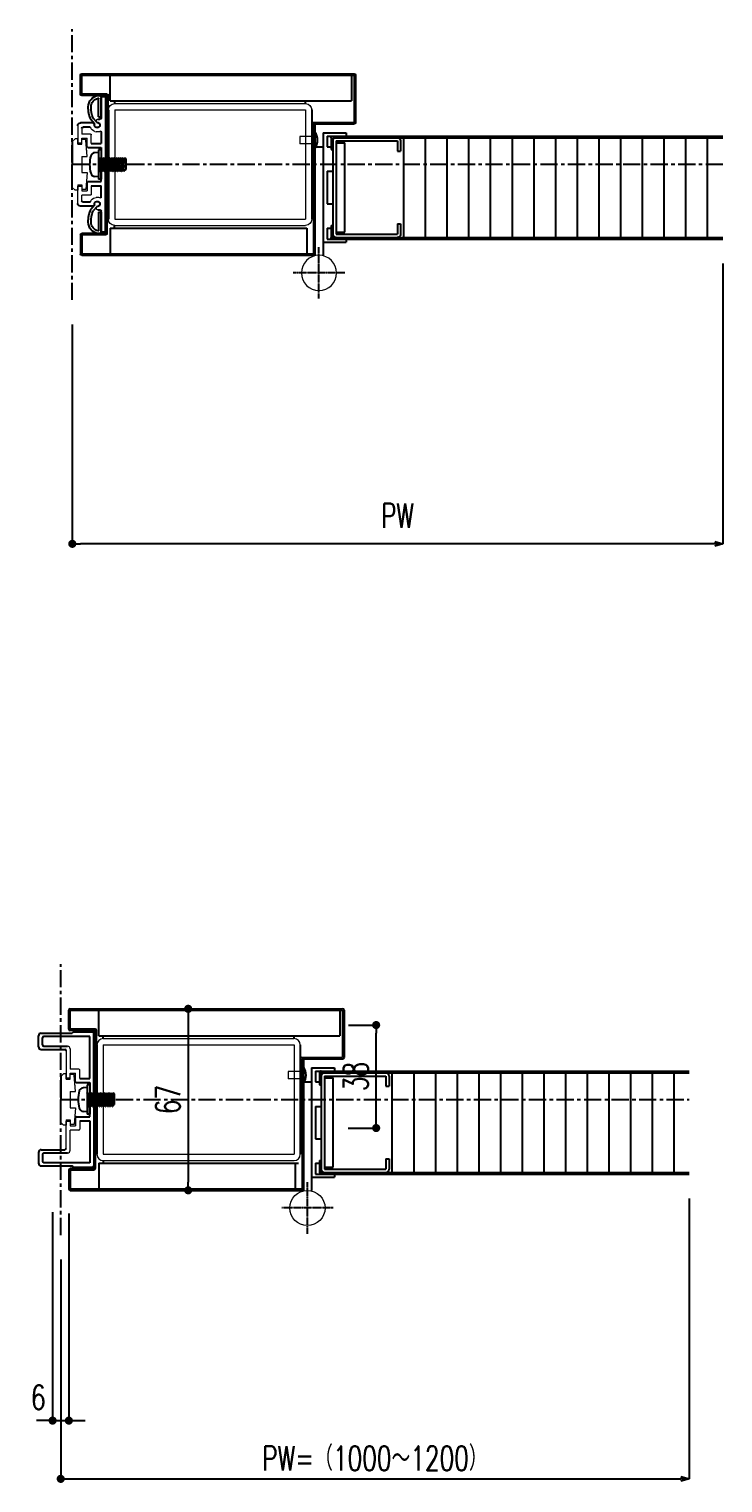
# Model space of a CAD drawing. Extents: x -275225 to 47266, y -41063 to 95295.
# Drawn here: x -219663 to -219407, y -17329 to -16793 of the extents above; entities that cross this region are included whole.
import ezdxf

# ---------------------------------------------------------------- set-up
doc = ezdxf.new("R2010")
doc.units = 0
doc.header["$LTSCALE"] = 0.2
doc.header["$PDMODE"] = 99
doc.header["$PDSIZE"] = 5
doc.linetypes.add('CENTER', pattern=[50.8, 31.75, -6.35, 6.35, -6.35])
for name, color, linetype in [('_基準', 1, 'CENTER'), ('_製品', 4, 'Continuous'), ('_製品寸法', 9, 'Continuous'), ('KIJUN', 1, 'CENTER')]:
    doc.layers.add(name, color=color, linetype=linetype)
doc.styles.add('OKAMURA', font='SIMPLEX.shx', dxfattribs={"width": 0.7, "bigfont": 'BIGFONT.shx'})
doc.dimstyles.new('OKAMURA-003', dxfattribs={"dimscale": 3, "dimtxt": 3, "dimasz": 1, "dimexe": 0, "dimexo": 3, "dimgap": 1, "dimtad": 1, "dimdec": 3, "dimdsep": 46, "dimtxsty": 'OKAMURA', "dimblk1": 'DOT', "dimblk2": 'DOT', "dimsah": 1, "dimcen": 0, "dimclrd": 9, "dimclre": 9, "dimclrt": 3, "dimadec": 0, "dimazin": 0, "dimtfac": 1, "dimtdec": 3, "dimtix": 1, "dimtmove": 2, "dimatfit": 3, "dimldrblk": 'NONE', "dimfxl": 0, "dimtolj": 1, "dimarcsym": 0})

# ---------------------------------------------------------------- blocks, each defined once
blk = doc.blocks.new('_DOT')
at = {"color": 0, "linetype": 'ByBlock'}
blk.add_line((-0.5, 0), (-1, 0), dxfattribs=at)
at = {"color": 0, "linetype": 'ByBlock', "const_width": 0.5}
blk.add_lwpolyline([(-0.25, 0, 1), (0.25, 0, 1)], format="xyb", close=True, dxfattribs=at)
blk = doc.blocks.new('_Open30')
at = {"color": 0, "linetype": 'ByBlock', "lineweight": -2}
for p, q in [((-1, 0.27), (0, 0)), ((0, 0), (-1, -0.27)), ((0, 0), (-1, 0))]:
    blk.add_line(p, q, dxfattribs=at)
blk = doc.blocks.new('*D450')
at = {"layer": '_製品寸法', "color": 9, "lineweight": -2, "transparency": 16777216}
for p, q in [((231.8, -36.5), (231.8, -140)), ((0, -59), (0, -140)), ((3, -140), (228.8, -140))]:
    blk.add_line(p, q, dxfattribs=at)
at = {"layer": 'Defpoints', "color": 0, "transparency": 16777216}
for p in [(231.8, -27.5), (0, -50), (231.8, -140)]:
    blk.add_point(p, dxfattribs=at)
at = {"layer": '_製品寸法', "color": 9, "lineweight": -2, "transparency": 16777216, "xscale": 3, "yscale": 3, "zscale": 3, "rotation": 180}
blk.add_blockref('_DOT', (0, -140), dxfattribs=at)
at = {"layer": '_製品寸法', "color": 9, "lineweight": -2, "transparency": 16777216, "xscale": 3, "yscale": 3, "zscale": 3}
blk.add_blockref('_Open30', (231.8, -140), dxfattribs=at)
at = {"layer": '_製品寸法', "color": 3, "transparency": 16777216, "insert": (115.9, -132.5), "char_height": 9, "attachment_point": 5, "style": 'OKAMURA'}
blk.add_mtext('\\A1;PW=（1000～1200）', dxfattribs=at)
blk = doc.blocks.new('_None')
blk = doc.blocks.new('*D451')
at = {"layer": '_製品寸法', "color": 9, "lineweight": -2, "transparency": 16777216}
for p, q in [((-3, -41.5), (-3, -118.5)), ((3, -42), (3, -118.5)), ((-6, -118.5), (-9, -118.5)), ((-3, -118.5), (3, -118.5)), ((6, -118.5), (9, -118.5))]:
    blk.add_line(p, q, dxfattribs=at)
at = {"layer": 'Defpoints', "color": 0, "transparency": 16777216}
for p in [(-3, -32.5), (3, -33), (3, -118.5)]:
    blk.add_point(p, dxfattribs=at)
at = {"layer": '_製品寸法', "color": 9, "lineweight": -2, "transparency": 16777216, "xscale": 3, "yscale": 3, "zscale": 3}
blk.add_blockref('_DOT', (-3, -118.5), dxfattribs=at)
at = {"layer": '_製品寸法', "color": 9, "lineweight": -2, "transparency": 16777216, "xscale": 3, "yscale": 3, "zscale": 3, "rotation": 180}
blk.add_blockref('_DOT', (3, -118.5), dxfattribs=at)
at = {"layer": '_製品寸法', "color": 3, "transparency": 16777216, "insert": (-8.27, -109.91), "char_height": 9, "attachment_point": 5, "style": 'OKAMURA'}
blk.add_mtext('\\A1;6', dxfattribs=at)
blk = doc.blocks.new('A$C483F56C4')
at = {"color": 0, "linetype": 'ByBlock'}
blk.add_line((6, 6.25), (0, 6.25), dxfattribs=at)
at = {"color": 0, "linetype": 'ByBlock', "lineweight": 15}
for p, q in [((1.6, 6.25), (1.6, 0.65)), ((4.4, 6.25), (4.4, 0.65)), ((1.6, 0.65), (4.4, 0.65))]:
    blk.add_line(p, q, dxfattribs=at)
at = {"color": 0, "linetype": 'ByBlock'}
blk.add_arc((3, 2.25), 5, 53.1302, 126.87, dxfattribs=at)
blk = doc.blocks.new('P16KONEJI')
at = {"layer": '_製品', "color": 0, "linetype": 'ByBlock'}
for p, q in [((3.3, 10.84), (3.3, 0)), ((4.3, 10.84), (3.3, 10.84)), ((4.3, 10.84), (4.3, 0)), ((3.3, 9.92), (1.84, 9.79)), ((3.3, 7.83), (3.35, 7.92)), ((3.35, 7.92), (3.45, 7.92)), ((3.35, 7.92), (3.75, 2.92)), ((3.45, 7.92), (3.7, 7.49)), ((3.45, 7.92), (3.85, 2.92)), ((3.9, 7.49), (4.15, 7.92)), ((4.15, 7.92), (4.25, 7.92)), ((4.15, 7.92), (4.55, 2.92)), ((4.25, 7.92), (4.5, 7.49)), ((4.25, 7.92), (4.65, 2.92)), ((4.7, 7.49), (4.95, 7.92)), ((4.95, 7.92), (5.35, 2.92)), ((4.95, 7.92), (5.05, 7.92)), ((5.05, 7.92), (5.45, 2.92)), ((5.05, 7.92), (5.3, 7.49)), ((5.5, 7.49), (5.75, 7.92)), ((5.75, 7.92), (5.85, 7.92)), ((5.75, 7.92), (6.15, 2.92)), ((5.85, 7.92), (6.1, 7.49)), ((5.85, 7.92), (6.25, 2.92)), ((6.3, 7.49), (6.55, 7.92)), ((6.55, 7.92), (6.65, 7.92)), ((6.55, 7.92), (6.95, 2.92)), ((6.65, 7.92), (6.9, 7.49)), ((6.65, 7.92), (7.05, 2.92)), ((7.1, 7.49), (7.35, 7.92)), ((7.35, 7.92), (7.45, 7.92)), ((7.35, 7.92), (7.75, 2.92)), ((7.45, 7.92), (7.7, 7.49)), ((7.45, 7.92), (7.85, 2.92)), ((7.9, 7.49), (8.15, 7.92)), ((8.15, 7.92), (8.25, 7.92)), ((8.15, 7.92), (8.55, 2.92)), ((8.25, 7.92), (8.5, 7.49)), ((8.25, 7.92), (8.65, 2.92)), ((8.7, 7.49), (8.95, 7.92)), ((8.95, 7.92), (9.05, 7.92)), ((8.95, 7.92), (9.35, 2.92)), ((9.05, 7.92), (9.3, 7.49)), ((9.05, 7.92), (9.45, 2.92)), ((9.5, 7.49), (9.75, 7.92)), ((9.75, 7.92), (9.85, 7.92)), ((9.75, 7.92), (10.15, 2.92)), ((9.85, 7.92), (10.1, 7.49)), ((9.85, 7.92), (10.25, 2.92)), ((10.3, 7.49), (10.55, 7.92)), ((10.55, 7.92), (10.65, 7.92)), ((10.55, 7.92), (10.95, 2.92)), ((10.65, 7.92), (10.9, 7.49)), ((10.65, 7.92), (11.05, 2.92)), ((11.1, 7.49), (11.35, 7.92)), ((11.35, 7.92), (11.45, 7.92)), ((11.35, 7.92), (11.75, 2.92)), ((11.45, 7.92), (11.7, 7.49)), ((11.45, 7.92), (11.85, 2.92)), ((11.9, 7.49), (12.15, 7.92)), ((12.15, 7.92), (12.25, 7.92)), ((12.15, 7.92), (12.55, 2.92)), ((12.25, 7.92), (12.5, 7.49)), ((12.25, 7.92), (12.65, 2.92)), ((12.7, 7.49), (12.95, 7.92)), ((12.95, 7.92), (13.05, 7.92)), ((12.95, 7.92), (13.3, 3.55)), ((13.05, 7.92), (13.3, 7.49)), ((13.05, 7.92), (13.3, 3.55)), ((13.3, 7.49), (13.3, 3.55)), ((3.3, 0.92), (1.84, 1.05)), ((3.5, 3.35), (3.75, 2.92)), ((3.75, 2.92), (3.85, 2.92)), ((3.85, 2.92), (4.1, 3.35)), ((4.3, 3.35), (4.55, 2.92)), ((4.55, 2.92), (4.65, 2.92)), ((4.65, 2.92), (4.9, 3.35)), ((5.1, 3.35), (5.35, 2.92)), ((5.35, 2.92), (5.45, 2.92)), ((5.45, 2.92), (5.7, 3.35)), ((5.9, 3.35), (6.15, 2.92)), ((6.15, 2.92), (6.25, 2.92)), ((6.25, 2.92), (6.5, 3.35)), ((6.7, 3.35), (6.95, 2.92)), ((6.95, 2.92), (7.05, 2.92)), ((7.05, 2.92), (7.3, 3.35)), ((7.5, 3.35), (7.75, 2.92)), ((7.75, 2.92), (7.85, 2.92)), ((7.85, 2.92), (8.1, 3.35)), ((8.3, 3.35), (8.55, 2.92)), ((8.55, 2.92), (8.65, 2.92)), ((8.65, 2.92), (8.9, 3.35)), ((9.1, 3.35), (9.35, 2.92)), ((9.35, 2.92), (9.45, 2.92)), ((9.45, 2.92), (9.7, 3.35)), ((9.9, 3.35), (10.15, 2.92)), ((10.15, 2.92), (10.25, 2.92)), ((10.25, 2.92), (10.5, 3.35)), ((10.7, 3.35), (10.95, 2.92)), ((10.95, 2.92), (11.05, 2.92)), ((11.05, 2.92), (11.3, 3.35)), ((11.5, 3.35), (11.75, 2.92)), ((11.75, 2.92), (11.85, 2.92)), ((11.85, 2.92), (12.1, 3.35)), ((12.3, 3.35), (12.55, 2.92)), ((12.55, 2.92), (12.65, 2.92)), ((12.65, 2.92), (12.9, 3.35)), ((13.3, 3.55), (12.96, 3.4)), ((4.3, 0), (3.3, 0))]:
    blk.add_line(p, q, dxfattribs=at)
for centre, radius, start, end in [((12, 5.42), 12, 164.506, 195.494), ((1.98, 8.2), 1.6, 95, 164.506), ((3.8, 7.54), 0.115, 210, 330), ((4.6, 7.54), 0.115, 210, 330), ((5.4, 7.54), 0.115, 210, 330), ((6.2, 7.54), 0.115, 210, 330), ((7, 7.54), 0.115, 210, 330), ((7.8, 7.54), 0.115, 210, 330), ((8.6, 7.54), 0.115, 210, 330), ((9.4, 7.54), 0.115, 210, 330), ((10.2, 7.54), 0.115, 210, 330), ((11, 7.54), 0.115, 210, 330), ((11.8, 7.54), 0.115, 210, 330), ((12.6, 7.54), 0.115, 210, 330), ((1.98, 2.64), 1.6, 195.494, 265), ((3.4, 3.3), 0.115, 30, 150), ((4.2, 3.3), 0.115, 30, 150), ((5, 3.3), 0.115, 30, 150), ((5.8, 3.3), 0.115, 30, 150), ((6.6, 3.3), 0.115, 30, 150), ((7.4, 3.3), 0.115, 30, 150), ((8.2, 3.3), 0.115, 30, 150), ((9, 3.3), 0.115, 30, 150), ((9.8, 3.3), 0.115, 30, 150), ((10.6, 3.3), 0.115, 30, 150), ((11.4, 3.3), 0.115, 30, 150), ((12.2, 3.3), 0.115, 30, 150), ((13, 3.3), 0.115, 112.5605, 150)]:
    blk.add_arc(centre, radius, start, end, dxfattribs=at)
blk = doc.blocks.new('P16USHEISYO')
at = {"color": 0, "linetype": 'ByBlock'}
for p, q in [((4, 44.99), (4, 48.99)), ((5, 49.99), (16.4, 49.99)), ((22.9, 48.79), (6, 48.79)), ((16.81, 50.4), (16.4, 49.99)), ((17.02, 50.49), (23.9, 50.49)), ((22.9, 33.3), (22.9, 48.79)), ((24.4, 25.79), (24.4, 49.99)), ((5, 43.99), (13.69, 43.99)), ((5.5, 45.69), (5.5, 48.29)), ((6, 45.19), (14.69, 45.19)), ((12.2, 33.99), (12.2, 25.49)), ((19.19, 33.3), (22.9, 33.3)), ((17.89, 31.8), (22.9, 31.8)), ((22.9, 31.8), (22.9, 25.79)), ((12.2, 16.99), (12.2, 25.49)), ((12.2, 16.99), (12.2, 25.49)), ((12.2, 16.99), (12.2, 25.49)), ((22.9, 25.79), (23.2, 25.49)), ((22.9, 25.19), (23.2, 25.49)), ((22.9, 19.18), (22.9, 25.19)), ((24.4, 25.79), (24.1, 25.49)), ((24.1, 25.49), (24.4, 25.19)), ((24.4, 25.19), (24.4, 0.99)), ((17.89, 19.18), (22.9, 19.18)), ((19.19, 17.68), (22.9, 17.68)), ((22.9, 17.68), (22.9, 2.19)), ((4, 5.99), (4, 1.99)), ((5, 6.99), (13.69, 6.99)), ((6, 5.79), (14.69, 5.79)), ((5, 0.99), (16.4, 0.99)), ((5.5, 5.29), (5.5, 2.69)), ((22.9, 2.19), (6, 2.19)), ((16.81, 0.58), (16.4, 0.99)), ((17.02, 0.49), (23.9, 0.49))]:
    blk.add_line(p, q, dxfattribs=at)
at = {"color": 0, "linetype": 'ByBlock', "lineweight": 15}
for p, q in [((14.19, 43.49), (14.19, 33.49)), ((15.69, 44.19), (15.69, 36.74)), ((12.2, 33.99), (13.2, 34.99)), ((14.2, 34.99), (13.2, 34.99)), ((14.19, 33.49), (15.69, 33.49)), ((14.2, 32.99), (14.2, 34.99)), ((14.2, 32.99), (15.7, 32.99)), ((14.2, 32.99), (15.7, 32.99)), ((18.89, 36.74), (15.69, 36.74)), ((15.69, 33.49), (15.69, 35.24)), ((15.69, 35.24), (17.69, 35.24)), ((17.18, 34.74), (15.7, 34.74)), ((15.7, 32.99), (15.7, 34.74)), ((15.7, 32.99), (15.7, 34.49)), ((17.7, 28.49), (17.18, 34.74)), ((17.7, 28.49), (17.2, 34.49)), ((17.69, 32), (17.69, 35.24)), ((19.19, 33.3), (19.19, 36.44)), ((15.7, 28.49), (17.7, 28.49)), ((15.7, 28.49), (15.7, 22.49)), ((15.7, 28.49), (17.7, 28.49)), ((15.7, 28.49), (15.7, 22.49)), ((17.7, 28.49), (17.7, 28.53)), ((15.7, 22.49), (17.7, 22.49)), ((15.7, 22.49), (17.7, 22.49)), ((17.7, 22.49), (17.18, 16.24)), ((17.7, 22.49), (17.7, 22.45)), ((12.2, 16.99), (13.2, 15.99)), ((14.19, 7.49), (14.19, 17.49)), ((14.19, 17.49), (15.69, 17.49)), ((14.2, 17.99), (14.2, 15.99)), ((14.2, 17.99), (15.7, 17.99)), ((14.2, 17.99), (15.7, 17.99)), ((15.69, 17.49), (15.69, 15.74)), ((15.7, 17.99), (15.7, 16.49)), ((15.7, 17.99), (15.7, 16.24)), ((17.18, 16.24), (15.7, 16.24)), ((17.69, 18.98), (17.69, 15.74)), ((19.19, 17.68), (19.19, 14.54)), ((14.2, 15.99), (13.2, 15.99)), ((15.69, 15.74), (17.69, 15.74)), ((15.69, 6.79), (15.69, 14.24)), ((18.89, 14.24), (15.69, 14.24))]:
    blk.add_line(p, q, dxfattribs=at)
at = {"color": 0, "linetype": 'ByBlock'}
for centre, radius, start, end in [((5, 48.99), 1, 90, 180), ((6, 48.29), 0.5, 90, 180), ((17.02, 50.19), 0.3, 90, 135), ((23.9, 49.99), 0.5, 0, 90), ((5, 44.99), 1, 180, 270), ((6, 45.69), 0.5, 180, 270), ((13.69, 43.49), 0.5, 0, 90), ((17.89, 32), 0.2, 180, 270), ((17.89, 18.98), 0.2, 90, 180), ((5, 5.99), 1, 90, 180), ((6, 5.29), 0.5, 90, 180), ((13.69, 7.49), 0.5, 270, 0), ((5, 1.99), 1, 180, 270), ((6, 2.69), 0.5, 180, 270), ((17.02, 0.79), 0.3, 225, 270), ((23.9, 0.99), 0.5, 270, 0)]:
    blk.add_arc(centre, radius, start, end, dxfattribs=at)
at = {"color": 0, "linetype": 'ByBlock', "lineweight": 15}
for centre, radius, start, end in [((14.69, 44.19), 1, 0, 90), ((18.89, 36.44), 0.3, 0, 90), ((18.89, 14.54), 0.3, 270, 0), ((14.69, 6.79), 1, 270, 0)]:
    blk.add_arc(centre, radius, start, end, dxfattribs=at)
blk = doc.blocks.new('P16SETSURIUSHEISYO3')
at = {"layer": '_基準'}
blk.add_line((0, 0), (231.8, 0), dxfattribs=at)
at = {"layer": '_製品', "color": 0, "linetype": 'ByBlock'}
for p, q in [((3, 26), (3, 33)), ((3.5, 33.5), (104, 33.5)), ((3.5, 26), (3.5, 33)), ((3.5, 33), (104, 33)), ((14, 23.5), (14, 33)), ((103, 33), (103, 23.5)), ((104, 33), (104, 15.5)), ((104.5, 33), (104.5, 15.5)), ((12.7, 26), (3.5, 26)), ((12.7, 25.5), (3.5, 25.5)), ((12.7, -6.5), (12.7, 25.5)), ((13.2, -6.5), (13.2, 25.5)), ((14, 23.5), (103, 23.5)), ((15.65, 22.5), (15.65, 23.5)), ((86.05, 22.5), (86.05, 23.5)), ((13.35, 20.2), (13.35, -20.2)), ((88.35, 20.2), (88.35, -20.2)), ((88.5, 15), (88.5, 4.5)), ((89, 15.5), (104, 15.5)), ((89, 15), (104, 15)), ((89, 15), (89, -33)), ((89, 15), (89.5, 15)), ((89, 15), (89.5, 15)), ((89.5, 15), (89.5, -33)), ((92.5, 11.7), (101, 11.7)), ((92.5, 11.7), (92.5, -28.7)), ((101, 11.7), (101, 10.5)), ((12.2, 6.5), (12.7, 6.5)), ((12.2, 6.5), (12.2, -25.5)), ((12.7, 6.5), (12.7, -25.5)), ((89.5, 7.5), (89.5, -33.62)), ((89.5, 6.5), (92.5, 6.5)), ((89.5, 6.5), (89.5, -33.62)), ((92.5, 6.5), (92.5, -33.62)), ((94, 10.5), (231.8, 10.5)), ((94, 10.5), (94, 6.5)), ((94, 6.5), (95.5, 6.5)), ((95.5, 9.9), (95.5, 5.5)), ((95.5, 5.5), (96.1, 5.5)), ((96.1, 9.9), (231.8, 9.9)), ((96.1, 9.9), (96.1, -26.9)), ((97.3, 8.7), (97.3, -25.7)), ((97.3, 8.7), (119.9, 8.7)), ((97.3, 8), (100.5, 8)), ((100.5, -25), (100.5, 8)), ((119.9, 8.7), (119.9, 4.9)), ((121.1, 8.7), (121.1, 4.9)), ((88.5, 4.5), (89, 4.5)), ((119.9, 4.9), (121.1, 4.9)), ((94, -2.5), (94, -14.5)), ((94, -2.5), (96.1, -2.5)), ((12.7, -6.5), (13.2, -6.5)), ((94, -14.5), (96.1, -14.5)), ((3, -26), (3, -33)), ((12.2, -25.5), (3.5, -25.5)), ((12.2, -26), (3.5, -26)), ((3.5, -26), (3.5, -33)), ((14, -23.5), (14, -33)), ((14, -23.5), (87.7, -23.5)), ((15.65, -22.5), (15.65, -23.5)), ((86.5, -23.5), (86.5, -33)), ((94, -23.5), (94, -27.5)), ((94, -23.5), (95.5, -23.5)), ((95.5, -22.5), (96.1, -22.5)), ((95.5, -22.5), (95.5, -26.9)), ((97.3, -25), (100.5, -25)), ((97.3, -25.7), (119.9, -25.7)), ((119.9, -21.9), (121.1, -21.9)), ((119.9, -21.9), (119.9, -25.7)), ((121.1, -21.9), (121.1, -25.7)), ((92.5, -28.7), (101, -28.7)), ((94, -27.5), (231.8, -27.5)), ((96.1, -26.9), (231.8, -26.9)), ((101, -27.5), (101, -28.7)), ((3.5, -33), (89, -33)), ((3.5, -33.5), (89, -33.5))]:
    blk.add_line(p, q, dxfattribs=at)
at = {"layer": '_製品', "color": 0, "linetype": 'ByBlock', "lineweight": 15}
for p, q in [((15.65, 22.5), (86.05, 22.5)), ((15.65, 20.2), (15.65, -20.2)), ((15.65, 20.2), (86.05, 20.2)), ((86.05, 20.2), (86.05, -20.2)), ((15.65, -20.2), (86.05, -20.2)), ((15.65, -22.5), (86.05, -22.5))]:
    blk.add_line(p, q, dxfattribs=at)
at = {"layer": '_製品', "color": 6, "linetype": 'ByBlock'}
for p, q in [((122.2, 9.9), (122.2, -26.9)), ((130.2, 9.9), (130.2, -26.9)), ((138.2, 9.9), (138.2, -26.9)), ((146.2, 9.9), (146.2, -26.9)), ((154.2, 9.9), (154.2, -26.9)), ((162.2, 9.9), (162.2, -26.9)), ((170.2, 9.9), (170.2, -26.9)), ((178.2, 9.9), (178.2, -26.9)), ((186.2, 9.9), (186.2, -26.9)), ((194.2, 9.9), (194.2, -26.9)), ((202.2, 9.9), (202.2, -26.9)), ((210.2, 9.9), (210.2, -26.9)), ((218.2, 9.9), (218.2, -26.9)), ((226.2, 9.9), (226.2, -26.9))]:
    blk.add_line(p, q, dxfattribs=at)
at = {"layer": '_製品', "color": 0, "linetype": 'ByBlock', "lineweight": 13}
blk.add_circle((91, -40), 6.5, dxfattribs=at)
at = {"layer": '_製品', "color": 0, "linetype": 'ByBlock'}
for centre, radius, start, end in [((3.5, 33), 0.5, 90, 180), ((104, 33), 0.5, 0, 90), ((3.5, 26), 0.5, 180, 270), ((12.7, 25.5), 0.5, 0, 90), ((89, 15), 0.5, 90, 180), ((104, 15.5), 0.5, 270, 0), ((96.1, 9.9), 0.6, 90, 180.023), ((97.3, 8.7), 1.2, 90, 180), ((119.9, 8.7), 1.2, 0, 90), ((3.5, -26), 0.5, 90, 180), ((12.2, -25.5), 0.5, 270, 0), ((97.3, -25.7), 1.2, 180, 270), ((119.9, -25.7), 1.2, 270, 0), ((96.1, -26.9), 0.6, 180, 270.023), ((3.5, -33), 0.5, 180, 270), ((89, -33), 0.5, 270, 0)]:
    blk.add_arc(centre, radius, start, end, dxfattribs=at)
at = {"layer": '_製品', "color": 0, "linetype": 'ByBlock', "lineweight": 15}
for centre, start, end in [((15.65, 20.2), 90, 180), ((15.65, 20.2), 90, 180), ((86.05, 20.2), 0, 90), ((15.65, -20.2), 180, 270), ((86.05, -20.2), 270, 0)]:
    blk.add_arc(centre, 2.3, start, end, dxfattribs=at)
at = {"layer": 'KIJUN', "ltscale": 0.033}
for p, q in [((91, -49.5), (91, -30.5)), ((100.5, -40), (81.5, -40))]:
    blk.add_line(p, q, dxfattribs=at)
at = {"layer": '_製品', "color": 0, "linetype": 'ByBlock'}
blk.add_blockref('P16USHEISYO', (-12.2, -25.49), dxfattribs=at)
at = {"layer": '_製品', "color": 0, "linetype": 'ByBlock', "rotation": 270}
blk.add_blockref('A$C483F56C4', (83.25, 12), dxfattribs=at)
at = {"layer": '_製品', "color": 6, "linetype": 'ByBlock'}
blk.add_blockref('P16KONEJI', (6.4, -5.42), dxfattribs=at)
blk = doc.blocks.new('*D452')
at = {"layer": '_製品寸法', "color": 9, "lineweight": -2, "transparency": 16777216}
for p, q in [((12.5, 33.5), (47.02, 33.5)), ((47.02, 30.5), (47.02, -30.5)), ((12.5, -33.5), (47.02, -33.5))]:
    blk.add_line(p, q, dxfattribs=at)
at = {"layer": 'Defpoints', "color": 0, "transparency": 16777216}
for p in [(3.5, 33.5), (3.5, -33.5), (47.02, -33.5)]:
    blk.add_point(p, dxfattribs=at)
at = {"layer": '_製品寸法', "color": 9, "lineweight": -2, "transparency": 16777216, "xscale": 3, "yscale": 3, "zscale": 3}
for p, rotation in [((47.02, 33.5), 90), ((47.02, -33.5), 270)]:
    blk.add_blockref('_DOT', p, dxfattribs=dict(at, rotation=rotation))
at = {"layer": '_製品寸法', "color": 3, "transparency": 16777216, "insert": (39.52, 0), "char_height": 9, "attachment_point": 5, "rotation": 90, "style": 'OKAMURA'}
blk.add_mtext('\\A1;67', dxfattribs=at)
blk = doc.blocks.new('*D453')
at = {"layer": '_製品寸法', "color": 9, "lineweight": -2, "transparency": 16777216}
for p, q in [((106.1, 27.5), (116.35, 27.5)), ((116.35, -7.5), (116.35, 24.5)), ((106.09, -10.5), (116.35, -10.5))]:
    blk.add_line(p, q, dxfattribs=at)
at = {"layer": 'Defpoints', "color": 0, "transparency": 16777216}
for p in [(97.1, 27.5), (116.35, 27.5), (97.09, -10.5)]:
    blk.add_point(p, dxfattribs=at)
at = {"layer": '_製品寸法', "color": 9, "lineweight": -2, "transparency": 16777216, "xscale": 3, "yscale": 3, "zscale": 3}
for p, rotation in [((116.35, 27.5), 90), ((116.35, -10.5), 270)]:
    blk.add_blockref('_DOT', p, dxfattribs=dict(at, rotation=rotation))
at = {"layer": '_製品寸法', "color": 3, "transparency": 16777216, "insert": (108.85, 8.5), "char_height": 9, "attachment_point": 5, "rotation": 90, "style": 'OKAMURA'}
blk.add_mtext('\\A1;38', dxfattribs=at)
blk = doc.blocks.new('P16UGHEISYO')
at = {"layer": '_製品', "color": 0, "linetype": 'ByBlock', "lineweight": 15}
for p, q in [((0, 0), (0, 25.3)), ((1.99, 14.57), (2.12, 14.09)), ((1.99, 14.57), (2.12, 14.09)), ((2.52, 15.49), (3, 15.62)), ((3.52, 13.69), (3.04, 13.56)), ((3.91, 12.24), (3.43, 12.11)), ((4.05, 14.61), (4.02, 14.73)), ((5.2, 7.81), (5.2, 10.95)), ((5.5, 11.25), (8.7, 11.25)), ((8.7, 13.34), (8.7, 11.25)), ((10.2, 14.34), (10.2, 8)), ((6.7, 6.51), (6.7, 9.75)), ((8.7, 9.75), (6.7, 9.75)), ((6.7, 3), (7.22, 9.25)), ((6.7, 3), (7.2, 9)), ((7.22, 9.25), (8.7, 9.25)), ((8.7, 8), (8.7, 9.75)), ((8.7, 7.5), (8.7, 9.25)), ((8.7, 7.5), (8.7, 9)), ((10.2, 8), (8.7, 8)), ((10.2, 7.5), (8.7, 7.5)), ((10.2, 7.5), (8.7, 7.5)), ((10.2, 7.5), (10.2, 9.5)), ((10.2, 9.5), (11.2, 9.5)), ((12.2, 8.5), (11.2, 9.5)), ((6.7, 3), (6.7, 3.04)), ((8.7, 3), (6.7, 3)), ((8.7, 3), (6.7, 3)), ((8.7, 3), (8.7, -3)), ((8.7, 3), (8.7, -3)), ((6.7, -3), (6.7, -3.04)), ((8.7, -3), (6.7, -3)), ((8.7, -3), (6.7, -3)), ((6.7, -3), (7.22, -9.25)), ((5.2, -7.81), (5.2, -10.95)), ((6.7, -6.51), (6.7, -9.75)), ((8.7, -9.75), (6.7, -9.75)), ((7.22, -9.25), (8.7, -9.25)), ((8.7, -7.5), (8.7, -9)), ((10.2, -7.5), (8.7, -7.5)), ((8.7, -7.5), (8.7, -9.25)), ((10.2, -7.5), (8.7, -7.5)), ((10.2, -8), (8.7, -8)), ((8.7, -8), (8.7, -9.75)), ((10.2, -7.5), (10.2, -9.5)), ((10.2, -14.34), (10.2, -8)), ((10.2, -9.5), (11.2, -9.5)), ((12.2, -8.5), (11.2, -9.5)), ((1.99, -14.57), (2.12, -14.09)), ((1.99, -14.57), (2.12, -14.09)), ((2.52, -15.49), (3, -15.62)), ((3.52, -13.69), (3.04, -13.56)), ((3.91, -12.24), (3.43, -12.11)), ((4.05, -14.61), (4.02, -14.73)), ((5.5, -11.25), (8.7, -11.25)), ((8.7, -13.34), (8.7, -11.25))]:
    blk.add_line(p, q, dxfattribs=at)
at = {"layer": '_製品', "color": 0, "linetype": 'ByBlock'}
for p, q in [((0, 24.8), (0, 0.3)), ((0.2, 25), (1.3, 25)), ((1.5, 24.8), (1.5, 17.28)), ((1.5, 19.6), (1.5, 24.5)), ((1.5, 17.6), (1.5, 22.5)), ((2.5, 19.6), (2.5, 24.27)), ((2.5, 17.6), (2.5, 22.27)), ((2.5, 17.6), (1.5, 17.6)), ((2.74, 16.78), (2, 16.78)), ((3.2, 15.61), (4.46, 17.11)), ((3.99, 14.99), (5.22, 16.46)), ((1.5, 12.12), (1.5, 7.81)), ((4.21, 15.16), (4.37, 15.26)), ((4.64, 15.34), (9.2, 15.34)), ((5.65, 13.84), (8.2, 13.84)), ((5.2, 7.81), (1.5, 7.81)), ((1.5, 6.31), (1.5, 0.3)), ((6.5, 6.31), (1.5, 6.31)), ((12.2, 8.5), (12.2, 0)), ((0, 0.3), (0.3, 0)), ((0, 0.3), (0, -0.3)), ((1.5, 0.3), (1.2, 0)), ((0.3, 0), (0, -0.3)), ((0, -24.8), (0, -0.3)), ((0, -24.8), (0, -0.3)), ((0, -24.8), (0, -0.3)), ((1.5, -0.3), (1.2, 0)), ((1.5, -6.31), (1.5, -0.3)), ((12.2, -8.5), (12.2, 0)), ((6.5, -6.31), (1.5, -6.31)), ((1.5, -12.12), (1.5, -7.81)), ((5.2, -7.81), (1.5, -7.81)), ((3.2, -15.61), (4.46, -17.11)), ((3.99, -14.99), (5.22, -16.46)), ((4.21, -15.16), (4.37, -15.26)), ((4.64, -15.34), (9.2, -15.34)), ((5.65, -13.84), (8.2, -13.84)), ((1.5, -24.8), (1.5, -17.28)), ((1.5, -17.6), (1.5, -22.5)), ((2.5, -17.6), (1.5, -17.6)), ((1.5, -19.6), (1.5, -24.5)), ((2.74, -16.78), (2, -16.78)), ((2.5, -17.6), (2.5, -22.27)), ((2.5, -19.6), (2.5, -24.27)), ((0.2, -25), (1.3, -25))]:
    blk.add_line(p, q, dxfattribs=at)
for centre, radius, start, end in [((0.2, 24.8), 0.2, 90, 180), ((1.3, 24.8), 0.2, 0, 90), ((2.5, 24.5), 1, 81.6392, 180), ((2.7, 24.27), 0.2, 62.7619, 180), ((2.03, 21.28), 4.26, 0, 81.6392), ((2.03, 21.28), 3.26, 0, 78.1789), ((2, 17.28), 0.5, 180, 270), ((-2.68, 20.69), 7.98, 333.3869, 4.2337), ((-3.19, 20.85), 9.49, 332.4392, 2.5963), ((3.04, 14.59), 0.98, 85.6271, 18.0889), ((3.12, 15.67), 0.1, 265.6271, 320), ((4.06, 14.93), 0.1, 140, 198.0889), ((4.64, 14.84), 0.5, 90, 122.3373), ((8.2, 13.34), 0.5, 0, 90), ((9.2, 14.34), 1, 0, 90), ((6.5, 6.51), 0.2, 270, 0), ((6.5, -6.51), 0.2, 0, 90), ((3.04, -14.59), 0.98, 341.9111, 274.3729), ((3.12, -15.67), 0.1, 40, 94.3729), ((4.06, -14.93), 0.1, 161.9111, 220), ((4.64, -14.84), 0.5, 237.6627, 270), ((8.2, -13.34), 0.5, 270, 0), ((9.2, -14.34), 1, 270, 0), ((2, -17.28), 0.5, 90, 180), ((2.03, -21.28), 4.26, 278.3608, 0), ((2.03, -21.28), 3.26, 281.8211, 0), ((-2.68, -20.69), 7.98, 355.7663, 26.6131), ((-3.19, -20.85), 9.49, 357.4037, 27.5608), ((0.2, -24.8), 0.2, 180, 270), ((1.3, -24.8), 0.2, 270, 0), ((2.5, -24.5), 1, 180, 278.3608), ((2.7, -24.27), 0.2, 180, 297.2381)]:
    blk.add_arc(centre, radius, start, end, dxfattribs=at)
at = {"layer": '_製品', "color": 0, "linetype": 'ByBlock', "lineweight": 15}
for centre, radius, start, end in [((2.74, 16.17), 0.607, 295.1761, 90), ((1.7, 12.12), 0.2, 62.1819, 180), ((2.84, 14.28), 2.25, 242.1819, 285), ((2.71, 14.77), 0.75, 105, 195), ((2.84, 14.28), 0.75, 195, 285), ((3.33, 14.41), 0.75, 285, 15), ((3.33, 14.41), 2.25, 285, 341.5906), ((4.38, 14.83), 0.375, 117.1919, 195), ((5.5, 10.95), 0.3, 90, 180), ((5.65, 13.64), 0.2, 90, 161.5906), ((1.7, -12.12), 0.2, 180, 297.8181), ((2.84, -14.28), 2.25, 75, 117.8181), ((2.71, -14.77), 0.75, 165, 255), ((2.84, -14.28), 0.75, 75, 165), ((2.74, -16.17), 0.607, 270, 64.8239), ((3.33, -14.41), 0.75, 345, 75), ((3.33, -14.41), 2.25, 18.4094, 75), ((4.38, -14.83), 0.375, 165, 242.8081), ((5.5, -10.95), 0.3, 180, 270), ((5.65, -13.64), 0.2, 198.4094, 270)]:
    blk.add_arc(centre, radius, start, end, dxfattribs=at)
blk = doc.blocks.new('P16SETSURIUGHEISYO1')
at = {"layer": '_基準'}
blk.add_line((235, 0), (475, 0), dxfattribs=at)
at = {"layer": '_製品', "color": 0, "linetype": 'ByBlock'}
for p, q in [((370.5, 33), (370.5, 15.5)), ((471.5, 33.5), (371, 33.5)), ((471.5, 33), (371, 33)), ((371, 33), (371, 15.5)), ((372, 33), (372, 23.5)), ((461, 23.5), (461, 33)), ((471.5, 26), (471.5, 33)), ((472, 26), (472, 33)), ((461, 23.5), (372, 23.5)), ((388.95, 22.5), (388.95, 23.5)), ((459.35, 22.5), (459.35, 23.5)), ((461.8, -6.5), (461.8, 25.5)), ((462.3, 26), (471.5, 26)), ((462.3, 25.5), (471.5, 25.5)), ((462.3, -6.5), (462.3, 25.5)), ((386.65, 20.2), (386.65, -20.2)), ((461.65, 20.2), (461.65, -20.2)), ((386, 15.5), (371, 15.5)), ((386, 15), (371, 15)), ((382.5, 11.7), (374, 11.7)), ((374, 11.7), (374, 10.5)), ((382.5, 11.7), (382.5, -28.7)), ((386, 15), (385.5, 15)), ((386, 15), (385.5, 15)), ((385.5, 15), (385.5, -33)), ((386, 15), (386, -33)), ((386.5, 15), (386.5, 4.5)), ((381, 10.5), (235, 10.5)), ((378.9, 9.9), (235, 9.9)), ((353.9, 8.7), (353.9, 4.9)), ((377.7, 8.7), (355.1, 8.7)), ((355.1, 8.7), (355.1, 4.9)), ((374.5, -25), (374.5, 8)), ((377.7, 8), (374.5, 8)), ((377.7, 8.7), (377.7, -25.7)), ((378.9, 9.9), (378.9, -26.9)), ((379.5, 5.5), (378.9, 5.5)), ((379.5, 9.9), (379.5, 5.5)), ((381, 6.5), (379.5, 6.5)), ((381, 10.5), (381, 6.5)), ((385.5, 6.5), (382.5, 6.5)), ((382.5, 6.5), (382.5, -33.62)), ((385.5, 7.5), (385.5, -33.62)), ((385.5, 6.5), (385.5, -33.62)), ((462.3, 6.5), (462.3, -25.5)), ((462.8, 6.5), (462.3, 6.5)), ((462.8, 6.5), (462.8, -25.5)), ((475, 8.5), (475, 0)), ((355.1, 4.9), (353.9, 4.9)), ((386.5, 4.5), (386, 4.5)), ((475, -8.5), (475, 0)), ((475, -8.5), (475, 0)), ((475, -8.5), (475, 0)), ((381, -2.5), (378.9, -2.5)), ((381, -2.5), (381, -14.5)), ((461.8, -6.5), (462.3, -6.5)), ((381, -14.5), (378.9, -14.5)), ((355.1, -21.9), (353.9, -21.9)), ((353.9, -21.9), (353.9, -25.7)), ((355.1, -21.9), (355.1, -25.7)), ((377.7, -25.7), (355.1, -25.7)), ((377.7, -25), (374.5, -25)), ((379.5, -22.5), (378.9, -22.5)), ((379.5, -22.5), (379.5, -26.9)), ((381, -23.5), (379.5, -23.5)), ((381, -23.5), (381, -27.5)), ((461, -23.5), (388.5, -23.5)), ((388.5, -23.5), (388.5, -33)), ((459.5, -22.5), (459.5, -23.5)), ((461, -23.5), (461, -33)), ((462.8, -25.5), (471.5, -25.5)), ((462.8, -26), (471.5, -26)), ((471.5, -26), (471.5, -33)), ((472, -26), (472, -33)), ((378.9, -26.9), (235, -26.9)), ((381, -27.5), (235, -27.5)), ((374, -27.5), (374, -28.7)), ((382.5, -28.7), (374, -28.7)), ((471.5, -33), (386, -33)), ((471.5, -33.5), (386, -33.5))]:
    blk.add_line(p, q, dxfattribs=at)
at = {"layer": '_製品', "color": 0, "linetype": 'ByBlock', "lineweight": 15}
for p, q in [((459.35, 22.5), (388.95, 22.5)), ((388.95, 20.2), (388.95, -20.2)), ((459.35, 20.2), (388.95, 20.2)), ((459.35, 20.2), (459.35, -20.2)), ((459.35, -20.2), (388.95, -20.2)), ((459.35, -22.5), (388.95, -22.5))]:
    blk.add_line(p, q, dxfattribs=at)
at = {"layer": '_製品', "color": 6, "linetype": 'ByBlock'}
for p, q in [((240.8, 9.9), (240.8, -26.9)), ((248.8, 9.9), (248.8, -26.9)), ((256.8, 9.9), (256.8, -26.9)), ((264.8, 9.9), (264.8, -26.9)), ((272.8, 9.9), (272.8, -26.9)), ((280.8, 9.9), (280.8, -26.9)), ((288.8, 9.9), (288.8, -26.9)), ((296.8, 9.9), (296.8, -26.9)), ((304.8, 9.9), (304.8, -26.9)), ((312.8, 9.9), (312.8, -26.9)), ((320.8, 9.9), (320.8, -26.9)), ((328.8, 9.9), (328.8, -26.9)), ((336.8, 9.9), (336.8, -26.9)), ((344.8, 9.9), (344.8, -26.9)), ((352.8, 9.9), (352.8, -26.9))]:
    blk.add_line(p, q, dxfattribs=at)
at = {"layer": '_製品', "color": 0, "linetype": 'ByBlock', "lineweight": 13}
blk.add_circle((384, -40), 6.5, dxfattribs=at)
at = {"layer": '_製品', "color": 0, "linetype": 'ByBlock'}
for centre, radius, start, end in [((371, 33), 0.5, 90, 180), ((471.5, 33), 0.5, 0, 90), ((462.3, 25.5), 0.5, 90, 180), ((471.5, 26), 0.5, 270, 0), ((371, 15.5), 0.5, 180, 270), ((386, 15), 0.5, 0, 90), ((355.1, 8.7), 1.2, 90, 180), ((377.7, 8.7), 1.2, 0, 90), ((378.9, 9.9), 0.6, 359.977, 90), ((355.1, -25.7), 1.2, 180, 270), ((377.7, -25.7), 1.2, 270, 0), ((462.8, -25.5), 0.5, 180, 270), ((471.5, -26), 0.5, 0, 90), ((378.9, -26.9), 0.6, 269.977, 0), ((386, -33), 0.5, 180, 270), ((471.5, -33), 0.5, 270, 0)]:
    blk.add_arc(centre, radius, start, end, dxfattribs=at)
at = {"layer": '_製品', "color": 0, "linetype": 'ByBlock', "lineweight": 15}
for centre, start, end in [((388.95, 20.2), 90, 180), ((459.35, 20.2), 0, 90), ((459.35, 20.2), 0, 90), ((388.95, -20.2), 180, 270), ((459.35, -20.2), 270, 0)]:
    blk.add_arc(centre, 2.3, start, end, dxfattribs=at)
at = {"layer": 'KIJUN', "ltscale": 0.033}
for p, q in [((384, -49.5), (384, -30.5)), ((374.5, -40), (393.5, -40))]:
    blk.add_line(p, q, dxfattribs=at)
at = {"layer": '_製品', "color": 0, "linetype": 'ByBlock'}
blk.add_blockref('P16UGHEISYO', (462.8, 0), dxfattribs=at)
at = {"layer": '_製品', "color": 0, "linetype": 'ByBlock', "xscale": -1, "rotation": 90}
blk.add_blockref('A$C483F56C4', (391.75, 12), dxfattribs=at)
at = {"layer": '_製品', "color": 6, "linetype": 'ByBlock', "xscale": -1}
blk.add_blockref('P16KONEJI', (468.6, -5.42), dxfattribs=at)
blk = doc.blocks.new('*D297')
at = {"layer": '_製品寸法', "color": 9, "lineweight": -2, "transparency": 16777216}
for p, q in [((240, -36.5), (240, -140)), ((0, -59), (0, -140)), ((237, -140), (3, -140))]:
    blk.add_line(p, q, dxfattribs=at)
at = {"layer": 'Defpoints', "color": 0, "transparency": 16777216}
for p in [(240, -27.5), (0, -50), (0, -140)]:
    blk.add_point(p, dxfattribs=at)
at = {"layer": '_製品寸法', "color": 9, "lineweight": -2, "transparency": 16777216, "xscale": 3, "yscale": 3, "zscale": 3, "rotation": 180}
blk.add_blockref('_DOT', (0, -140), dxfattribs=at)
at = {"layer": '_製品寸法', "color": 9, "lineweight": -2, "transparency": 16777216, "xscale": 3, "yscale": 3, "zscale": 3}
blk.add_blockref('_Open30', (240, -140), dxfattribs=at)
at = {"layer": '_製品寸法', "color": 3, "transparency": 16777216, "insert": (120, -129.6), "char_height": 9, "attachment_point": 5, "style": 'OKAMURA'}
blk.add_mtext('\\A1;PW', dxfattribs=at)
blk = doc.blocks.new('*U449')
at = {"layer": 'KIJUN'}
blk.add_line((0, -50), (0, 50), dxfattribs=at)
at = {"layer": '_製品'}
blk.add_blockref('P16SETSURIUSHEISYO3', (0, 0), dxfattribs=at)
at = {"layer": '_製品寸法'}
for base, p1, p2, angle, picture, middle in [((47.0238, -33.5), (3.5, 33.5), (3.5, -33.5), 90, '*D452', (39.5238, 0)), ((116.3479, 27.5), (97.0947, -10.5), (97.1, 27.5), 270, '*D453', (108.8479, 8.5))]:
    dim = blk.add_linear_dim(base=base, p1=p1, p2=p2, angle=angle, dimstyle='OKAMURA-003', dxfattribs=at)
    dim.commit()
    dim.dimension.update_dxf_attribs({"geometry": picture, "text_midpoint": middle})
dim = blk.add_linear_dim(base=(231.8, -140), p1=(0, -50), p2=(231.8, -27.5), angle=0, text='PW=（1000～1200）', dimstyle='OKAMURA-003', override={"dimblk2": 'Open30'}, dxfattribs=at)
dim.commit()
dim.dimension.update_dxf_attribs({"geometry": '*D450', "text_midpoint": (115.9, -132.5)})
dim = blk.add_linear_dim(base=(3, -118.5), p1=(-3, -32.5), p2=(3, -33), angle=0, dimstyle='OKAMURA-003', override={"dimtmove": 1}, dxfattribs=at)
dim.commit()
dim.dimension.update_dxf_attribs({"geometry": '*D451', "text_midpoint": (-8.2658, -117.4109), "dimtype": 160})
blk = doc.blocks.new('*U296')
at = {"layer": 'KIJUN'}
blk.add_line((0, -50), (0, 50), dxfattribs=at)
at = {"layer": '_製品', "xscale": -1}
blk.add_blockref('P16SETSURIUGHEISYO1', (475, 0), dxfattribs=at)
at = {"layer": '_製品寸法'}
dim = blk.add_linear_dim(base=(0, -140), p1=(240, -27.5), p2=(0, -50), angle=180, text='PW', dimstyle='OKAMURA-003', override={"dimblk1": 'Open30'}, dxfattribs=at)
dim.commit()
dim.dimension.update_dxf_attribs({"geometry": '*D297', "text_midpoint": (120, -129.5999), "dimtype": 160})

msp = doc.modelspace()

# ---------------------------------------------------------------- block references
for name, p in [('*U296', (-219646.7112, -16842.6016)), ('*U449', (-219650.9803, -17187.7468))]:
    msp.add_blockref(name, p)

doc.saveas('drawing.dxf')
